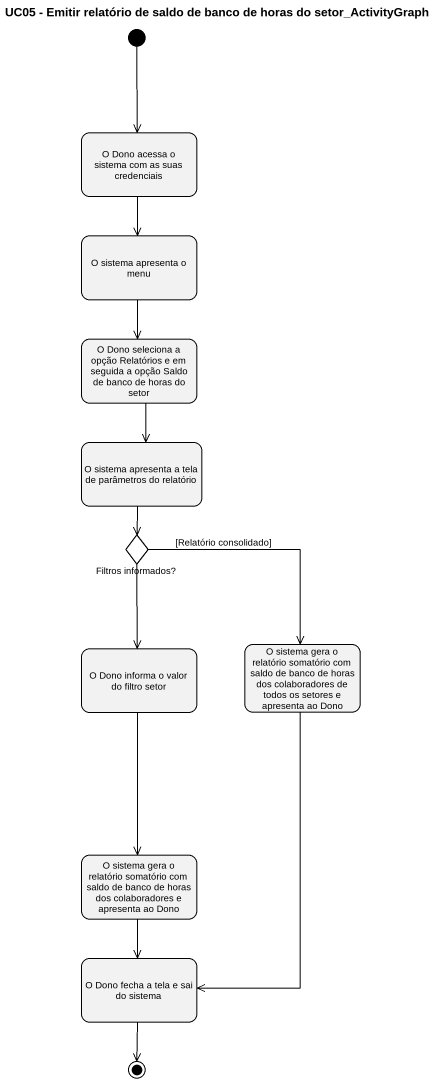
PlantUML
@startuml
title UC05 - Emitir relatório de saldo de banco de horas do setor_ActivityGraph
hide empty description
state "O Dono acessa o sistema com as suas credenciais" as O_Dono_acessa_o_sistema_com
state "O sistema apresenta o menu" as O_sistema_apresenta_o_menu
state "O Dono seleciona a opção Relatórios e em seguida a opção Saldo de banco de horas do setor" as O_Dono_seleciona_a_opção
state "O sistema apresenta a tela de parâmetros do relatório" as O_sistema_apresenta_a_tela
state "Filtros informados?" as Filtros_informados <<choice>>
state "O Dono informa o valor do filtro setor" as O_Dono_informa_o_valor_do
state "O sistema gera o relatório somatório com saldo de banco de horas dos colaboradores de todos os setores e apresenta ao Dono" as O_sistema_gera_o_relatório
state "O sistema gera o relatório somatório com saldo de banco de horas dos colaboradores e apresenta ao Dono" as O_sistema_gera_o_relatório_2
state "O Dono fecha a tela e sai do sistema" as O_Dono_fecha_a_tela_e_sai
[*] --> O_Dono_acessa_o_sistema_com
O_Dono_acessa_o_sistema_com --> O_sistema_apresenta_o_menu
O_sistema_apresenta_o_menu --> O_Dono_seleciona_a_opção
O_Dono_seleciona_a_opção --> O_sistema_apresenta_a_tela
O_sistema_apresenta_a_tela --> Filtros_informados
Filtros_informados --> O_Dono_informa_o_valor_do
Filtros_informados --> O_sistema_gera_o_relatório : [Relatório consolidado]
O_Dono_informa_o_valor_do --> O_sistema_gera_o_relatório_2
O_sistema_gera_o_relatório --> O_Dono_fecha_a_tela_e_sai
O_sistema_gera_o_relatório_2 --> O_Dono_fecha_a_tela_e_sai
O_Dono_fecha_a_tela_e_sai --> [*]
@enduml
